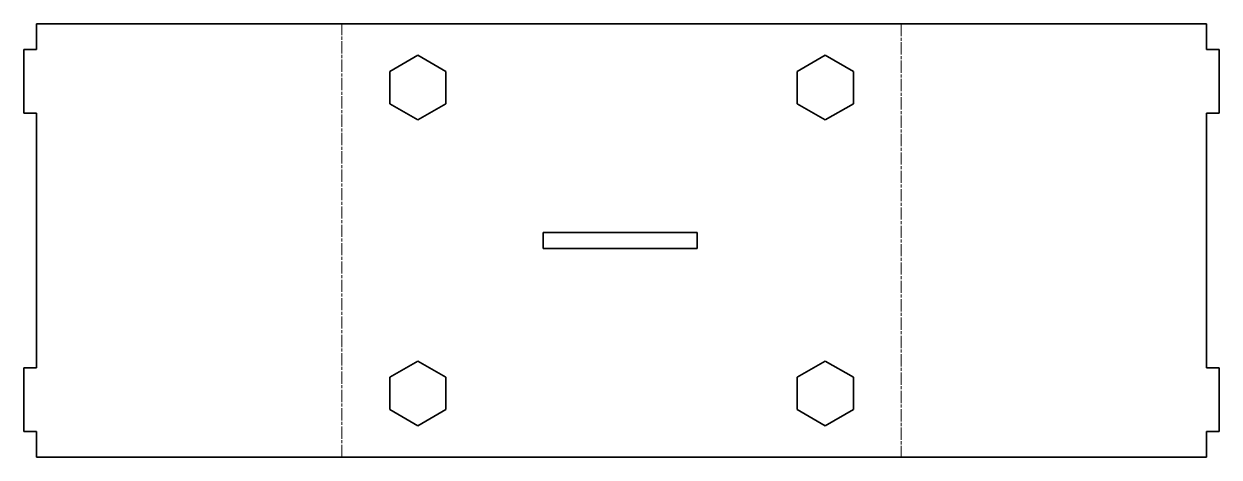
# Model space of a CAD drawing. Header units: millimetres. Extents: x 0 to 235, y 0 to 85.
import ezdxf

# ---------------------------------------------------------------- set-up
doc = ezdxf.new("R2010")
doc.units = ezdxf.units.MM
doc.linetypes.add('Chain', pattern=[13.68, 9.12, -1.14, 2.28, -1.14])
doc.layers.add('SIMUMAK Bend Centerline (ISO)', color=7, linetype='Chain', lineweight=9)
doc.layers.add('SIMUMAK Visible (ISO)', color=7, linetype='Continuous', lineweight=35)

# ---------------------------------------------------------------- blocks, each defined once
blk = doc.blocks.new('SIL-028-CRUD-01_Sheet_10_SIL-028-CRUD-01 (Desplegada)')
at = {"layer": 'SIMUMAK Bend Centerline (ISO)', "ltscale": 0.263158}
for p, q in [((-54.89, -42.5), (-54.89, 42.5)), ((54.89, 42.5), (54.89, -42.5))]:
    blk.add_line(p, q, dxfattribs=at)
at = {"layer": 'SIMUMAK Visible (ISO)'}
for p, q in [((114.79, 42.5), (-114.79, 42.5)), ((-114.79, 42.5), (-114.79, 37.5)), ((114.79, 37.5), (114.79, 42.5)), ((-117.29, 37.5), (-117.29, 25)), ((-114.79, 37.5), (-117.29, 37.5)), ((-45.5, 33.18), (-40, 36.35)), ((-40, 36.35), (-34.5, 33.18)), ((34.5, 33.18), (40, 36.35)), ((40, 36.35), (45.5, 33.18)), ((117.29, 37.5), (114.79, 37.5)), ((117.29, 37.5), (117.29, 25)), ((-45.5, 26.82), (-45.5, 33.18)), ((-34.5, 33.18), (-34.5, 26.82)), ((34.5, 26.82), (34.5, 33.18)), ((45.5, 33.18), (45.5, 26.82)), ((-40, 23.65), (-45.5, 26.82)), ((-34.5, 26.82), (-40, 23.65)), ((40, 23.65), (34.5, 26.82)), ((45.5, 26.82), (40, 23.65)), ((-117.29, 25), (-114.79, 25)), ((-114.79, 25), (-114.79, -25)), ((114.79, 25), (117.29, 25)), ((114.79, -25), (114.79, 25)), ((-15.35, 1.6), (14.85, 1.6)), ((-15.35, -1.6), (-15.35, 1.6)), ((14.85, 1.6), (14.85, -1.6)), ((14.85, -1.6), (-15.35, -1.6)), ((-117.29, -25), (-117.29, -37.5)), ((-114.79, -25), (-117.29, -25)), ((-45.5, -26.82), (-40, -23.65)), ((-40, -23.65), (-34.5, -26.82)), ((34.5, -26.82), (40, -23.65)), ((40, -23.65), (45.5, -26.82)), ((117.29, -25), (114.79, -25)), ((117.29, -25), (117.29, -37.5)), ((-45.5, -33.18), (-45.5, -26.82)), ((-34.5, -26.82), (-34.5, -33.18)), ((34.5, -33.18), (34.5, -26.82)), ((45.5, -26.82), (45.5, -33.18)), ((-40, -36.35), (-45.5, -33.18)), ((-34.5, -33.18), (-40, -36.35)), ((40, -36.35), (34.5, -33.18)), ((45.5, -33.18), (40, -36.35)), ((-117.29, -37.5), (-114.79, -37.5)), ((-114.79, -37.5), (-114.79, -42.5)), ((114.79, -37.5), (117.29, -37.5)), ((114.79, -42.5), (114.79, -37.5)), ((114.79, -42.5), (-114.79, -42.5))]:
    blk.add_line(p, q, dxfattribs=at)

msp = doc.modelspace()

# ---------------------------------------------------------------- block references
msp.add_blockref('SIL-028-CRUD-01_Sheet_10_SIL-028-CRUD-01 (Desplegada)', (117.29, 42.5))

doc.saveas('drawing.dxf')
